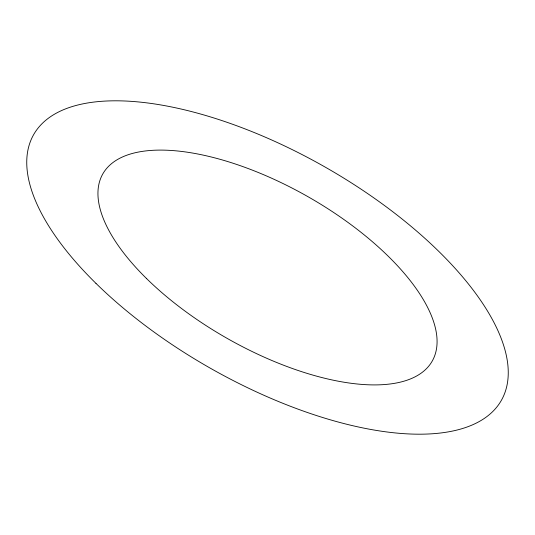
<?xml version="1.0" encoding="UTF-8"?>
<svg xmlns="http://www.w3.org/2000/svg" width="535" height="535" viewBox="0 0 535 535"><rect width="100%" height="100%" fill="white"/><g stroke="black" fill="none" stroke-linecap="round" stroke-linejoin="round"><path stroke-width="0.8" d="M95.946 283.349A268.965 115.794 29.6 0 0 499.563 403.283A268.965 115.794 29.6 0 0 206.985 115.868A268.965 115.794 29.6 0 0 95.946 283.349M146.67 278.661A189.443 81.561 29.6 0 0 430.956 363.138A189.443 81.561 29.6 0 0 224.881 160.701A189.443 81.561 29.6 0 0 146.67 278.661"/></g></svg>
